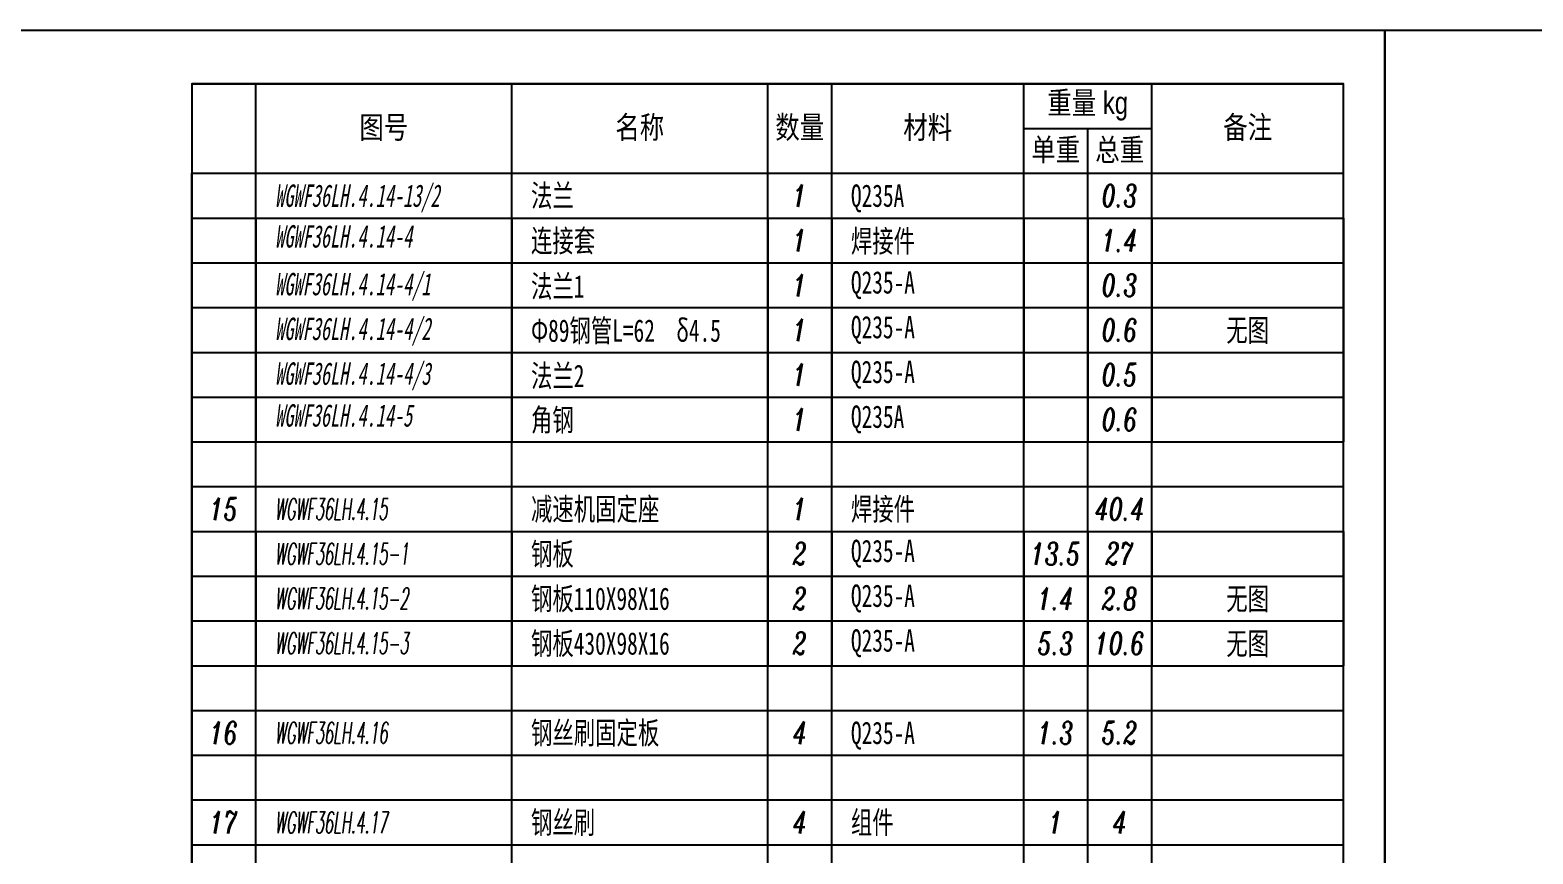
# Model space of a CAD drawing. Header units: millimetres. Extents: x 1029685 to 2160558, y -612394 to -232818.
# Drawn here: x 1038696 to 1041984, y -234622 to -232818 of the extents above; entities that cross this region are included whole.
import ezdxf
from ezdxf.enums import TextEntityAlignment as Align

# ---------------------------------------------------------------- set-up
doc = ezdxf.new("R2010")
doc.units = ezdxf.units.MM
doc.header["$LTSCALE"] = 5
doc.layers.add('$TD_AUDIT_GENERATED_(71C18)', color=4, linetype='Continuous')
doc.layers.add('$TD_AUDIT_GENERATED_(71C19)', color=3, linetype='Continuous')
doc.styles.add('$TD_AUDIT_GENERATED_(71C1D)', font='italic.shx', dxfattribs={"width": 0.7})
doc.styles.add('$TD_AUDIT_GENERATED_(71C1E)', font='', dxfattribs={"width": 0.7, "oblique": 10})
doc.styles.add('CHINESE-3', font='', dxfattribs={"width": 0.8})
doc.styles.get('$TD_AUDIT_GENERATED_(71C1E)').set_extended_font_data('SimSun')
doc.styles.get('CHINESE-3').set_extended_font_data('SimSun')

# ---------------------------------------------------------------- blocks, each defined once
blk = doc.blocks.new('44')
at = {"layer": '$TD_AUDIT_GENERATED_(71C18)'}
for p, q in [((658445.7, -179696.7), (662045.7, -179696.7)), ((658445.7, -179696.7), (658445.7, -179976.7)), ((658645.7, -179976.7), (658645.7, -179696.7)), ((659445.7, -179976.7), (659445.7, -179696.7)), ((660245.7, -179976.7), (660245.7, -179696.7)), ((660445.7, -179976.7), (660445.7, -179696.7)), ((661045.7, -179976.7), (661045.7, -179696.7)), ((661445.7, -179976.7), (661445.7, -179696.7)), ((661045.7, -179836.7), (661445.7, -179836.7)), ((661245.7, -179976.7), (661245.7, -179836.7)), ((658445.7, -179976.7), (662045.7, -179976.7))]:
    blk.add_line(p, q, dxfattribs=at)
at = {"layer": '$TD_AUDIT_GENERATED_(71C18)', "char_height": 70, "width": 800, "attachment_point": 5, "style": 'CHINESE-3'}
for s, insert in [('{\\fￋￎￌﾣﾤ|b0|i0|c134|p2;\\M+5D6D8\\M+5C1BF kg}', (661245.7, -179766.7)), ('{\\fￋￎￌﾣﾤ|b0|i0|c134|p2;\\M+5CDBC\\M+5BAC5}', (659045.7, -179836.7)), ('{\\fￋￎￌﾣﾤ|b0|i0|c134|p2;\\M+5C3FB\\M+5B3C6}', (659845.7, -179836.7)), ('{\\fￋￎￌﾣﾤ|b0|i0|c134|p2;\\M+5CAFD\\M+5C1BF}', (660345.7, -179836.7)), ('{\\fￋￎￌﾣﾤ|b0|i0|c134|p2;\\M+5B2C4\\M+5C1CF}', (660745.7, -179836.7)), ('{\\fￋￎￌﾣﾤ|b0|i0|c134|p2;\\M+5B1B8\\M+5D7A2}', (661745.7, -179836.7)), ('{\\fￋￎￌﾣﾤ|b0|i0|c134|p2;\\M+5B5A5\\M+5D6D8}', (661145.7, -179906.7)), ('{\\fￋￎￌﾣﾤ|b0|i0|c134|p2;\\M+5D7DC\\M+5D6D8}', (661345.7, -179906.7))]:
    blk.add_mtext(s, dxfattribs=dict(at, insert=insert))
blk = doc.blocks.new('$TD_AUDIT_GENERATED_(78FD5)')
for p, q in [((0, 7), (180, 7)), ((0, 0), (0, 7)), ((10, 0), (10, 7)), ((50, 0), (50, 7)), ((90, 0), (90, 7)), ((100, 0), (100, 7)), ((130, 0), (130, 7)), ((140, 0), (140, 7)), ((150, 0), (150, 7)), ((180, 0), (180, 7)), ((0, 0), (180, 0))]:
    blk.add_line(p, q)
at = {"width": 0.7, "flags": 8}
for tag, style, p in [('1', '$TD_AUDIT_GENERATED_(71C1D)', (5, 3.5)), ('4', '$TD_AUDIT_GENERATED_(71C1D)', (95, 3.5)), ('6', '$TD_AUDIT_GENERATED_(71C1D)', (135, 3.5)), ('7', '$TD_AUDIT_GENERATED_(71C1D)', (145, 3.5)), ('8', '$TD_AUDIT_GENERATED_(71C1E)', (165, 3.5))]:
    blk.add_attdef(tag, text='', height=3.5, dxfattribs=dict(at, style=style)).set_placement(p, align=Align.MIDDLE_CENTER)
at = {"color": 141, "flags": 8}
for tag, style, width, p in [('2', '$TD_AUDIT_GENERATED_(71C1D)', 0.6, (13, 3.5)), ('3', '$TD_AUDIT_GENERATED_(71C1E)', 0.7, (53, 3.5)), ('5', '$TD_AUDIT_GENERATED_(71C1D)', 0.7, (103, 3.5))]:
    blk.add_attdef(tag, text='', height=3.5, dxfattribs=dict(at, style=style, width=width)).set_placement(p, align=Align.MIDDLE_LEFT)

msp = doc.modelspace()

# ---------------------------------------------------------------- linework, layer by layer
at = {"layer": '$TD_AUDIT_GENERATED_(71C18)'}
msp.add_line((1039050.3, -233131.4), (1041570.3, -233131.4), dxfattribs=at)
for points in [[(1041660.2, -237051.4), (1038666.4, -237051.4), (1038666.4, -232817.8), (1041660.2, -232817.8)], [(1044653.9, -237051.4), (1041660.2, -237051.4), (1041660.2, -232817.8), (1044653.9, -232817.8)], [(1039050.3, -236953.4), (1041570.3, -236953.4), (1041570.3, -232935.4), (1039050.3, -232935.4), (1039050.3, -236953.4)]]:
    msp.add_lwpolyline(points, close=True, dxfattribs=at)

# ---------------------------------------------------------------- block references
for name, p, xscale, yscale, zscale in [('44', (578138.3, -107147.7), 0.7000000000698492, 0.7000000000698492, 0.7000000000698492), ('$TD_AUDIT_GENERATED_(78FD5)', (1039050.3, -233229.4), 14, 14, 14), ('$TD_AUDIT_GENERATED_(78FD5)', (1039050.3, -233327.4), 14, 14, 14), ('$TD_AUDIT_GENERATED_(78FD5)', (1039050.3, -233425.4), 14, 14, 14), ('$TD_AUDIT_GENERATED_(78FD5)', (1039050.3, -233523.4), 14, 14, 14), ('$TD_AUDIT_GENERATED_(78FD5)', (1039050.3, -233621.4), 14, 14, 14), ('$TD_AUDIT_GENERATED_(78FD5)', (1039050.3, -233719.4), 14, 14, 14), ('$TD_AUDIT_GENERATED_(78FD5)', (1039050.3, -233817.4), 14, 14, 14), ('$TD_AUDIT_GENERATED_(78FD5)', (1039050.3, -233915.4), 14, 14, 14), ('$TD_AUDIT_GENERATED_(78FD5)', (1039050.3, -234013.4), 14, 14, 14), ('$TD_AUDIT_GENERATED_(78FD5)', (1039050.3, -234111.4), 14, 14, 14), ('$TD_AUDIT_GENERATED_(78FD5)', (1039050.3, -234209.4), 14, 14, 14), ('$TD_AUDIT_GENERATED_(78FD5)', (1039050.3, -234307.4), 14, 14, 14), ('$TD_AUDIT_GENERATED_(78FD5)', (1039050.3, -234405.4), 14, 14, 14), ('$TD_AUDIT_GENERATED_(78FD5)', (1039050.3, -234503.4), 14, 14, 14), ('$TD_AUDIT_GENERATED_(78FD5)', (1039050.3, -234601.4), 14, 14, 14), ('$TD_AUDIT_GENERATED_(78FD5)', (1039050.3, -234699.4), 14, 14, 14)]:
    msp.add_blockref(name, p, dxfattribs=dict(at, xscale=xscale, yscale=yscale, zscale=zscale))
ref = msp.add_blockref('$TD_AUDIT_GENERATED_(78FD5)', (1039050.3, -233915.4), dxfattribs=dict(at, xscale=14.00000000000001, yscale=14.00000000000001, zscale=14.00000000000001))
ref.add_attrib('1', '15', dxfattribs={"layer": '0', "height": 49, "style": '$TD_AUDIT_GENERATED_(71C1D)', "width": 0.7, "flags": 8}).set_placement((1039120.3, -233866.4), align=Align.MIDDLE_CENTER)
ref.add_attrib('2', 'WGWF36LH.4.15', dxfattribs={"layer": '0', "color": 141, "height": 46.667, "style": '$TD_AUDIT_GENERATED_(71C1D)', "width": 0.5, "flags": 8}).set_placement((1039232.3, -233866.4), align=Align.MIDDLE_LEFT)
ref.add_attrib('3', '减速机固定座', dxfattribs={"layer": '0', "color": 141, "height": 49, "style": '$TD_AUDIT_GENERATED_(71C1E)', "width": 0.7, "flags": 8}).set_placement((1039792.3, -233866.4), align=Align.MIDDLE_LEFT)
ref.add_attrib('4', '1', dxfattribs={"layer": '0', "height": 49, "style": '$TD_AUDIT_GENERATED_(71C1D)', "width": 0.7, "flags": 8}).set_placement((1040380.3, -233866.4), align=Align.MIDDLE_CENTER)
ref.add_attrib('5', '焊接件', dxfattribs={"layer": '0', "color": 141, "height": 49, "style": '$TD_AUDIT_GENERATED_(71C1E)', "width": 0.7, "flags": 8}).set_placement((1040492.3, -233866.4), align=Align.MIDDLE_LEFT)
ref.add_attrib('7', '40.4', dxfattribs={"layer": '0', "height": 49, "style": '$TD_AUDIT_GENERATED_(71C1D)', "width": 0.7, "flags": 8}).set_placement((1041080.3, -233866.4), align=Align.MIDDLE_CENTER)
ref = msp.add_blockref('$TD_AUDIT_GENERATED_(78FD5)', (1039050.3, -233915.4), dxfattribs=dict(at, xscale=-14, yscale=14, zscale=14, rotation=180))
ref.add_attrib('2', 'WGWF36LH.4.15-1', dxfattribs={"layer": '0', "color": 141, "height": 46.667, "style": '$TD_AUDIT_GENERATED_(71C1D)', "width": 0.5, "flags": 8}).set_placement((1039232.3, -233964.4), align=Align.MIDDLE_LEFT)
ref.add_attrib('3', '钢板', dxfattribs={"layer": '0', "color": 141, "height": 49, "style": '$TD_AUDIT_GENERATED_(71C1E)', "width": 0.7, "flags": 8}).set_placement((1039792.3, -233964.7), align=Align.MIDDLE_LEFT)
ref.add_attrib('4', '2', dxfattribs={"layer": '0', "height": 49, "style": '$TD_AUDIT_GENERATED_(71C1D)', "width": 0.7, "flags": 8}).set_placement((1040380.3, -233964.4), align=Align.MIDDLE_CENTER)
ref.add_attrib('5', 'Q235-A', dxfattribs={"layer": '0', "color": 141, "height": 49, "style": '$TD_AUDIT_GENERATED_(71C1E)', "width": 0.7, "flags": 8}).set_placement((1040492.3, -233958.2), align=Align.MIDDLE_LEFT)
ref.add_attrib('6', '13.5', dxfattribs={"layer": '0', "height": 49, "style": '$TD_AUDIT_GENERATED_(71C1D)', "width": 0.7, "flags": 8}).set_placement((1040940.3, -233964.4), align=Align.MIDDLE_CENTER)
ref.add_attrib('7', '27', dxfattribs={"layer": '0', "height": 49, "style": '$TD_AUDIT_GENERATED_(71C1D)', "width": 0.7, "flags": 8}).set_placement((1041080.3, -233964.4), align=Align.MIDDLE_CENTER)
ref = msp.add_blockref('$TD_AUDIT_GENERATED_(78FD5)', (1039050.3, -234013.4), dxfattribs=dict(at, xscale=-14, yscale=14, zscale=14, rotation=180))
ref.add_attrib('2', 'WGWF36LH.4.15-2', dxfattribs={"layer": '0', "color": 141, "height": 46.667, "style": '$TD_AUDIT_GENERATED_(71C1D)', "width": 0.5, "flags": 8}).set_placement((1039232.3, -234062.4), align=Align.MIDDLE_LEFT)
ref.add_attrib('3', '钢板110X98X16', dxfattribs={"layer": '0', "color": 141, "height": 49, "style": '$TD_AUDIT_GENERATED_(71C1E)', "width": 0.7, "flags": 8}).set_placement((1039792.3, -234062.7), align=Align.MIDDLE_LEFT)
ref.add_attrib('4', '2', dxfattribs={"layer": '0', "height": 49, "style": '$TD_AUDIT_GENERATED_(71C1D)', "width": 0.7, "flags": 8}).set_placement((1040380.3, -234062.4), align=Align.MIDDLE_CENTER)
ref.add_attrib('5', 'Q235-A', dxfattribs={"layer": '0', "color": 141, "height": 49, "style": '$TD_AUDIT_GENERATED_(71C1E)', "width": 0.7, "flags": 8}).set_placement((1040492.3, -234056.2), align=Align.MIDDLE_LEFT)
ref.add_attrib('6', '1.4', dxfattribs={"layer": '0', "height": 49, "style": '$TD_AUDIT_GENERATED_(71C1D)', "width": 0.7, "flags": 8}).set_placement((1040940.3, -234062.4), align=Align.MIDDLE_CENTER)
ref.add_attrib('7', '2.8', dxfattribs={"layer": '0', "height": 49, "style": '$TD_AUDIT_GENERATED_(71C1D)', "width": 0.7, "flags": 8}).set_placement((1041080.3, -234062.4), align=Align.MIDDLE_CENTER)
ref.add_attrib('8', '无图', dxfattribs={"layer": '0', "height": 49, "style": '$TD_AUDIT_GENERATED_(71C1E)', "width": 0.7, "flags": 8}).set_placement((1041360.3, -234063), align=Align.MIDDLE_CENTER)
ref = msp.add_blockref('$TD_AUDIT_GENERATED_(78FD5)', (1039050.3, -234111.4), dxfattribs=dict(at, xscale=-14, yscale=14, zscale=14, rotation=180))
ref.add_attrib('2', 'WGWF36LH.4.15-3', dxfattribs={"layer": '0', "color": 141, "height": 46.667, "style": '$TD_AUDIT_GENERATED_(71C1D)', "width": 0.5, "flags": 8}).set_placement((1039232.3, -234160.4), align=Align.MIDDLE_LEFT)
ref.add_attrib('3', '钢板430X98X16', dxfattribs={"layer": '0', "color": 141, "height": 49, "style": '$TD_AUDIT_GENERATED_(71C1E)', "width": 0.7, "flags": 8}).set_placement((1039792.3, -234160.7), align=Align.MIDDLE_LEFT)
ref.add_attrib('4', '2', dxfattribs={"layer": '0', "height": 49, "style": '$TD_AUDIT_GENERATED_(71C1D)', "width": 0.7, "flags": 8}).set_placement((1040380.3, -234160.4), align=Align.MIDDLE_CENTER)
ref.add_attrib('5', 'Q235-A', dxfattribs={"layer": '0', "color": 141, "height": 49, "style": '$TD_AUDIT_GENERATED_(71C1E)', "width": 0.7, "flags": 8}).set_placement((1040492.3, -234154.2), align=Align.MIDDLE_LEFT)
ref.add_attrib('6', '5.3', dxfattribs={"layer": '0', "height": 49, "style": '$TD_AUDIT_GENERATED_(71C1D)', "width": 0.7, "flags": 8}).set_placement((1040940.3, -234160.4), align=Align.MIDDLE_CENTER)
ref.add_attrib('7', '10.6', dxfattribs={"layer": '0', "height": 49, "style": '$TD_AUDIT_GENERATED_(71C1D)', "width": 0.7, "flags": 8}).set_placement((1041080.3, -234160.4), align=Align.MIDDLE_CENTER)
ref.add_attrib('8', '无图', dxfattribs={"layer": '0', "height": 49, "style": '$TD_AUDIT_GENERATED_(71C1E)', "width": 0.7, "flags": 8}).set_placement((1041360.3, -234161), align=Align.MIDDLE_CENTER)
ref = msp.add_blockref('$TD_AUDIT_GENERATED_(78FD5)', (1039050.3, -234405.4), dxfattribs=dict(at, xscale=14.00000000000001, yscale=14.00000000000001, zscale=14.00000000000001))
ref.add_attrib('1', '16', dxfattribs={"layer": '0', "height": 49, "style": '$TD_AUDIT_GENERATED_(71C1D)', "width": 0.7, "flags": 8}).set_placement((1039120.3, -234356.4), align=Align.MIDDLE_CENTER)
ref.add_attrib('2', 'WGWF36LH.4.16', dxfattribs={"layer": '0', "color": 141, "height": 46.667, "style": '$TD_AUDIT_GENERATED_(71C1D)', "width": 0.5, "flags": 8}).set_placement((1039232.3, -234356.4), align=Align.MIDDLE_LEFT)
ref.add_attrib('3', '钢丝刷固定板', dxfattribs={"layer": '0', "color": 141, "height": 49, "style": '$TD_AUDIT_GENERATED_(71C1E)', "width": 0.7, "flags": 8}).set_placement((1039792.3, -234356.4), align=Align.MIDDLE_LEFT)
ref.add_attrib('4', '4', dxfattribs={"layer": '0', "height": 49, "style": '$TD_AUDIT_GENERATED_(71C1D)', "width": 0.7, "flags": 8}).set_placement((1040380.3, -234356.4), align=Align.MIDDLE_CENTER)
ref.add_attrib('5', 'Q235-A', dxfattribs={"layer": '0', "color": 141, "height": 49, "style": '$TD_AUDIT_GENERATED_(71C1E)', "width": 0.7, "flags": 8}).set_placement((1040492.3, -234356.4), align=Align.MIDDLE_LEFT)
ref.add_attrib('6', '1.3', dxfattribs={"layer": '0', "height": 49, "style": '$TD_AUDIT_GENERATED_(71C1D)', "width": 0.7, "flags": 8}).set_placement((1040940.3, -234356.4), align=Align.MIDDLE_CENTER)
ref.add_attrib('7', '5.2', dxfattribs={"layer": '0', "height": 49, "style": '$TD_AUDIT_GENERATED_(71C1D)', "width": 0.7, "flags": 8}).set_placement((1041080.3, -234356.4), align=Align.MIDDLE_CENTER)
ref = msp.add_blockref('$TD_AUDIT_GENERATED_(78FD5)', (1039050.3, -234601.4), dxfattribs=dict(at, xscale=14.00000000000001, yscale=14.00000000000001, zscale=14.00000000000001))
ref.add_attrib('1', '17', dxfattribs={"layer": '0', "height": 49, "style": '$TD_AUDIT_GENERATED_(71C1D)', "width": 0.7, "flags": 8}).set_placement((1039120.3, -234552.4), align=Align.MIDDLE_CENTER)
ref.add_attrib('2', 'WGWF36LH.4.17', dxfattribs={"layer": '0', "color": 141, "height": 46.667, "style": '$TD_AUDIT_GENERATED_(71C1D)', "width": 0.5, "flags": 8}).set_placement((1039232.3, -234552.4), align=Align.MIDDLE_LEFT)
ref.add_attrib('3', '钢丝刷', dxfattribs={"layer": '0', "color": 141, "height": 49, "style": '$TD_AUDIT_GENERATED_(71C1E)', "width": 0.7, "flags": 8}).set_placement((1039792.3, -234552.4), align=Align.MIDDLE_LEFT)
ref.add_attrib('4', '4', dxfattribs={"layer": '0', "height": 49, "style": '$TD_AUDIT_GENERATED_(71C1D)', "width": 0.7, "flags": 8}).set_placement((1040380.3, -234552.4), align=Align.MIDDLE_CENTER)
ref.add_attrib('5', '组件', dxfattribs={"layer": '0', "color": 141, "height": 49, "style": '$TD_AUDIT_GENERATED_(71C1E)', "width": 0.7, "flags": 8}).set_placement((1040492.3, -234552.4), align=Align.MIDDLE_LEFT)
ref.add_attrib('6', '1', dxfattribs={"layer": '0', "height": 49, "style": '$TD_AUDIT_GENERATED_(71C1D)', "width": 0.7, "flags": 8}).set_placement((1040940.3, -234552.4), align=Align.MIDDLE_CENTER)
ref.add_attrib('7', '4', dxfattribs={"layer": '0', "height": 49, "style": '$TD_AUDIT_GENERATED_(71C1D)', "width": 0.7, "flags": 8}).set_placement((1041080.3, -234552.4), align=Align.MIDDLE_CENTER)
at = {"layer": '$TD_AUDIT_GENERATED_(71C19)'}
ref = msp.add_blockref('$TD_AUDIT_GENERATED_(78FD5)', (1039050.3, -233229.4), dxfattribs=dict(at, xscale=14, yscale=14, zscale=14))
ref.add_attrib('2', 'WGWF36LH.4.14-13/2', dxfattribs={"layer": '0', "color": 141, "height": 49, "style": '$TD_AUDIT_GENERATED_(71C1E)', "oblique": 10, "width": 0.6, "flags": 8}).set_placement((1039232.3, -233180.4), align=Align.MIDDLE_LEFT)
ref.add_attrib('3', '法兰', dxfattribs={"layer": '0', "color": 141, "height": 49, "style": '$TD_AUDIT_GENERATED_(71C1E)', "width": 0.7, "flags": 8}).set_placement((1039792.3, -233180.4), align=Align.MIDDLE_LEFT)
ref.add_attrib('4', '1', dxfattribs={"layer": '0', "height": 49, "style": '$TD_AUDIT_GENERATED_(71C1D)', "width": 0.7, "flags": 8}).set_placement((1040380.3, -233180.4), align=Align.MIDDLE_CENTER)
ref.add_attrib('5', 'Q235A', dxfattribs={"layer": '0', "color": 141, "height": 49, "style": '$TD_AUDIT_GENERATED_(71C1E)', "width": 0.7, "flags": 8}).set_placement((1040492.3, -233180.4), align=Align.MIDDLE_LEFT)
ref.add_attrib('7', '0.3', dxfattribs={"layer": '0', "height": 49, "style": '$TD_AUDIT_GENERATED_(71C1D)', "width": 0.7, "flags": 8}).set_placement((1041080.3, -233180.4), align=Align.MIDDLE_CENTER)
ref = msp.add_blockref('$TD_AUDIT_GENERATED_(78FD5)', (1039050.3, -233229.4), dxfattribs=dict(at, xscale=-14, yscale=14, zscale=14, rotation=180))
ref.add_attrib('2', 'WGWF36LH.4.14-4', dxfattribs={"layer": '0', "color": 141, "height": 49, "style": '$TD_AUDIT_GENERATED_(71C1E)', "oblique": 10, "width": 0.6, "flags": 8}).set_placement((1039232.3, -233269.5), align=Align.MIDDLE_LEFT)
ref.add_attrib('3', '连接套', dxfattribs={"layer": '0', "color": 141, "height": 49, "style": '$TD_AUDIT_GENERATED_(71C1E)', "width": 0.7, "flags": 8}).set_placement((1039792.3, -233279.3), align=Align.MIDDLE_LEFT)
ref.add_attrib('4', '1', dxfattribs={"layer": '0', "height": 49, "style": '$TD_AUDIT_GENERATED_(71C1D)', "width": 0.7, "flags": 8}).set_placement((1040380.3, -233278.4), align=Align.MIDDLE_CENTER)
ref.add_attrib('5', '焊接件', dxfattribs={"layer": '0', "color": 141, "height": 49, "style": '$TD_AUDIT_GENERATED_(71C1E)', "width": 0.7, "flags": 8}).set_placement((1040492.3, -233279.8), align=Align.MIDDLE_LEFT)
ref.add_attrib('7', '1.4', dxfattribs={"layer": '0', "height": 49, "style": '$TD_AUDIT_GENERATED_(71C1D)', "width": 0.7, "flags": 8}).set_placement((1041080.3, -233278.4), align=Align.MIDDLE_CENTER)
ref = msp.add_blockref('$TD_AUDIT_GENERATED_(78FD5)', (1039050.3, -233327.4), dxfattribs=dict(at, xscale=-14, yscale=14, zscale=14, rotation=180))
ref.add_attrib('2', 'WGWF36LH.4.14-4/1', dxfattribs={"layer": '0', "color": 141, "height": 49, "style": '$TD_AUDIT_GENERATED_(71C1E)', "oblique": 10, "width": 0.6, "flags": 8}).set_placement((1039232.3, -233374), align=Align.MIDDLE_LEFT)
ref.add_attrib('3', '法兰1', dxfattribs={"layer": '0', "color": 141, "height": 49, "style": '$TD_AUDIT_GENERATED_(71C1E)', "width": 0.7, "flags": 8}).set_placement((1039792.3, -233378.9), align=Align.MIDDLE_LEFT)
ref.add_attrib('4', '1', dxfattribs={"layer": '0', "height": 49, "style": '$TD_AUDIT_GENERATED_(71C1D)', "width": 0.7, "flags": 8}).set_placement((1040380.3, -233376.4), align=Align.MIDDLE_CENTER)
ref.add_attrib('5', 'Q235-A', dxfattribs={"layer": '0', "color": 141, "height": 49, "style": '$TD_AUDIT_GENERATED_(71C1E)', "width": 0.7, "flags": 8}).set_placement((1040492.3, -233370.2), align=Align.MIDDLE_LEFT)
ref.add_attrib('7', '0.3', dxfattribs={"layer": '0', "height": 49, "style": '$TD_AUDIT_GENERATED_(71C1D)', "width": 0.7, "flags": 8}).set_placement((1041080.3, -233376.4), align=Align.MIDDLE_CENTER)
ref = msp.add_blockref('$TD_AUDIT_GENERATED_(78FD5)', (1039050.3, -233425.4), dxfattribs=dict(at, xscale=-14, yscale=14, zscale=14, rotation=180))
ref.add_attrib('2', 'WGWF36LH.4.14-4/2', dxfattribs={"layer": '0', "color": 141, "height": 49, "style": '$TD_AUDIT_GENERATED_(71C1E)', "oblique": 10, "width": 0.6, "flags": 8}).set_placement((1039232.3, -233472), align=Align.MIDDLE_LEFT)
ref.add_attrib('3', 'Φ89钢管L=62  δ4.5', dxfattribs={"layer": '0', "color": 141, "height": 49, "style": '$TD_AUDIT_GENERATED_(71C1E)', "width": 0.7, "flags": 8}).set_placement((1039792.3, -233475.8), align=Align.MIDDLE_LEFT)
ref.add_attrib('4', '1', dxfattribs={"layer": '0', "height": 49, "style": '$TD_AUDIT_GENERATED_(71C1D)', "width": 0.7, "flags": 8}).set_placement((1040380.3, -233474.4), align=Align.MIDDLE_CENTER)
ref.add_attrib('5', 'Q235-A', dxfattribs={"layer": '0', "color": 141, "height": 49, "style": '$TD_AUDIT_GENERATED_(71C1E)', "width": 0.7, "flags": 8}).set_placement((1040492.3, -233468.2), align=Align.MIDDLE_LEFT)
ref.add_attrib('7', '0.6', dxfattribs={"layer": '0', "height": 49, "style": '$TD_AUDIT_GENERATED_(71C1D)', "width": 0.7, "flags": 8}).set_placement((1041080.3, -233474.4), align=Align.MIDDLE_CENTER)
ref.add_attrib('8', '无图', dxfattribs={"layer": '0', "height": 49, "style": '$TD_AUDIT_GENERATED_(71C1E)', "width": 0.7, "flags": 8}).set_placement((1041360.3, -233475), align=Align.MIDDLE_CENTER)
ref = msp.add_blockref('$TD_AUDIT_GENERATED_(78FD5)', (1039050.3, -233523.4), dxfattribs=dict(at, xscale=-14, yscale=14, zscale=14, rotation=180))
ref.add_attrib('2', 'WGWF36LH.4.14-4/3', dxfattribs={"layer": '0', "color": 141, "height": 49, "style": '$TD_AUDIT_GENERATED_(71C1E)', "oblique": 10, "width": 0.6, "flags": 8}).set_placement((1039232.3, -233570), align=Align.MIDDLE_LEFT)
ref.add_attrib('3', '法兰2', dxfattribs={"layer": '0', "color": 141, "height": 49, "style": '$TD_AUDIT_GENERATED_(71C1E)', "width": 0.7, "flags": 8}).set_placement((1039792.3, -233574.9), align=Align.MIDDLE_LEFT)
ref.add_attrib('4', '1', dxfattribs={"layer": '0', "height": 49, "style": '$TD_AUDIT_GENERATED_(71C1D)', "width": 0.7, "flags": 8}).set_placement((1040380.3, -233572.4), align=Align.MIDDLE_CENTER)
ref.add_attrib('5', 'Q235-A', dxfattribs={"layer": '0', "color": 141, "height": 49, "style": '$TD_AUDIT_GENERATED_(71C1E)', "width": 0.7, "flags": 8}).set_placement((1040492.3, -233566.2), align=Align.MIDDLE_LEFT)
ref.add_attrib('7', '0.5', dxfattribs={"layer": '0', "height": 49, "style": '$TD_AUDIT_GENERATED_(71C1D)', "width": 0.7, "flags": 8}).set_placement((1041080.3, -233572.4), align=Align.MIDDLE_CENTER)
ref = msp.add_blockref('$TD_AUDIT_GENERATED_(78FD5)', (1039050.3, -233621.4), dxfattribs=dict(at, xscale=-14, yscale=14, zscale=14, rotation=180))
ref.add_attrib('2', 'WGWF36LH.4.14-5', dxfattribs={"layer": '0', "color": 141, "height": 49, "style": '$TD_AUDIT_GENERATED_(71C1E)', "oblique": 10, "width": 0.6, "flags": 8}).set_placement((1039232.3, -233661.5), align=Align.MIDDLE_LEFT)
ref.add_attrib('3', '角钢', dxfattribs={"layer": '0', "color": 141, "height": 49, "style": '$TD_AUDIT_GENERATED_(71C1E)', "width": 0.7, "flags": 8}).set_placement((1039792.3, -233671.3), align=Align.MIDDLE_LEFT)
ref.add_attrib('4', '1', dxfattribs={"layer": '0', "height": 49, "style": '$TD_AUDIT_GENERATED_(71C1D)', "width": 0.7, "flags": 8}).set_placement((1040380.3, -233670.4), align=Align.MIDDLE_CENTER)
ref.add_attrib('5', 'Q235A', dxfattribs={"layer": '0', "color": 141, "height": 49, "style": '$TD_AUDIT_GENERATED_(71C1E)', "width": 0.7, "flags": 8}).set_placement((1040492.3, -233664.2), align=Align.MIDDLE_LEFT)
ref.add_attrib('7', '0.6', dxfattribs={"layer": '0', "height": 49, "style": '$TD_AUDIT_GENERATED_(71C1D)', "width": 0.7, "flags": 8}).set_placement((1041080.3, -233670.4), align=Align.MIDDLE_CENTER)

doc.saveas('drawing.dxf')
